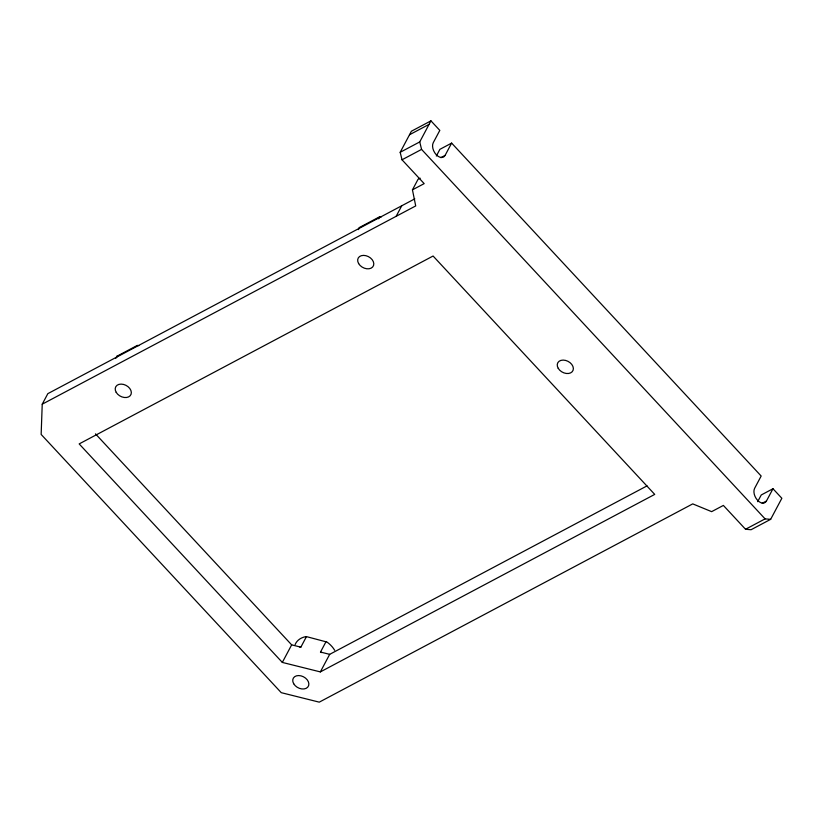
<?xml version="1.0" encoding="UTF-8"?>
<svg xmlns="http://www.w3.org/2000/svg" width="823" height="823" viewBox="0 0 823 823"><rect width="100%" height="100%" fill="white"/><g stroke="black" fill="none" stroke-linecap="round" stroke-linejoin="round"><path stroke-width="1.23" d="M414.792 198.847L47.837 393.651L42.23 404.186L41.15 434.431L281.25 692.668L319.262 702.153L692.74 503.882L711.638 511.649L723.376 505.425L745.535 529.261L751.09 529.714L770.647 519.334L781.85 498.275L772.982 488.739L761.254 494.962L757.685 501.67M116.701 357.377L116.938 356.236L137.318 345.413L138.82 345.629M359.167 228.66L359.404 227.518L379.773 216.696L381.286 216.912M115.827 358.334L116.938 356.236M358.283 229.617L359.404 227.518M42.23 404.186L415.708 205.925L412.446 189.846L424.174 183.622L402.015 159.785L400.184 152.296L411.387 131.238L430.943 120.847L439.811 130.384L433.268 142.677A9.115 5.73 62 0 0 436.2 154.652A9.115 5.73 62 0 0 445.089 155.393L451.632 143.099L761.162 476.023L754.629 488.317A9.115 5.73 62 0 0 757.551 500.291A9.115 5.73 62 0 0 766.45 501.022L772.982 488.739M378.662 218.805L379.773 216.696M400.184 152.296L419.74 141.916L430.943 120.847M396.151 216.305L401.747 205.771M412.446 189.846L418.043 179.311L420.183 178.179M436.334 156.031L439.894 149.333L451.632 143.099M282.33 662.422L79.173 443.916L433.083 256.025L654.717 494.397L320.353 671.907L282.33 662.422L291.661 644.862L95.478 433.865M299.911 647.228L300.848 647.156L306.454 636.621L327.019 642.063A22.777 16.306 28 0 1 334.673 650.283M321.423 652.588L320.507 652.053L326.103 641.518M320.353 671.907L329.684 654.347L647.053 485.868M409.525 134.746L429.071 124.366M402.015 159.785L421.571 149.405L765.092 518.881L770.647 519.334M440.83 157.656L445.089 155.393M762.18 503.285L766.45 501.022M745.535 529.261L765.092 518.881M306.454 636.621L305.508 636.693A22.777 16.306 28 0 0 295.118 644.584M291.661 644.862L300.848 647.156M320.507 652.053L329.684 654.347M419.74 141.916L421.571 149.405M293.698 683.748A8.539 6.111 28 0 0 307.668 687.236A8.539 6.111 28 0 0 301.033 675.868A8.539 6.111 28 0 0 293.698 683.748M358.633 263.586A8.539 6.111 28 0 0 372.603 267.064A8.539 6.111 28 0 0 365.968 255.696A8.539 6.111 28 0 0 358.633 263.586M558.2 368.282A8.539 6.111 28 0 0 572.17 371.77A8.539 6.111 28 0 0 565.535 360.402A8.539 6.111 28 0 0 558.2 368.282M116.177 392.304A8.539 6.111 28 0 0 130.147 395.781A8.539 6.111 28 0 0 123.501 384.413A8.539 6.111 28 0 0 116.177 392.304"/></g></svg>
